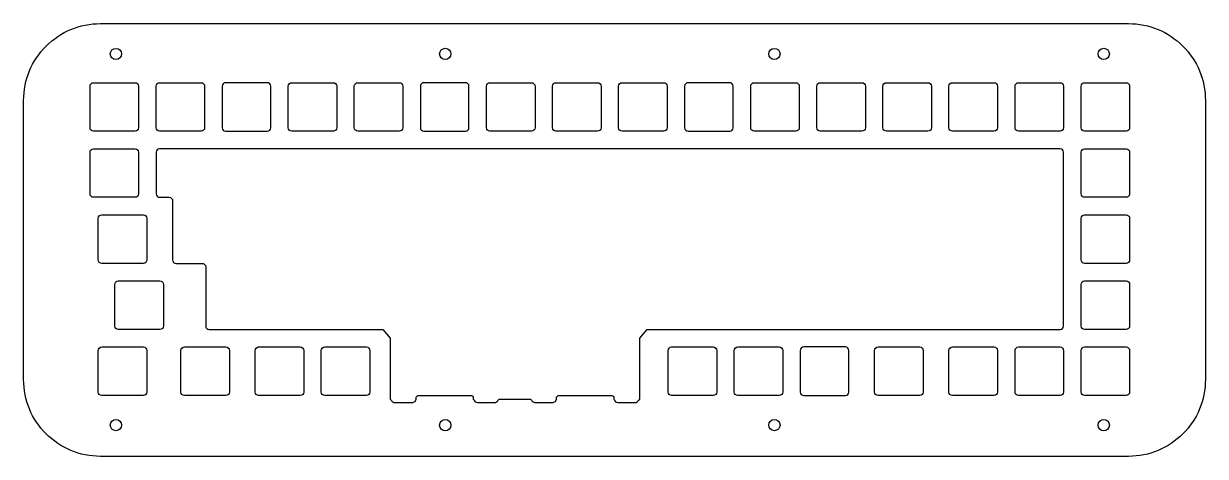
# Model space of a CAD drawing. Header units: millimetres. Extents: x -133 to 208, y -65 to 59.
import ezdxf

# ---------------------------------------------------------------- set-up
doc = ezdxf.new("R2010")
doc.units = ezdxf.units.MM
doc.layers.get('0').update_dxf_attribs({"linetype": 'CONTINUOUS'})

msp = doc.modelspace()

# ---------------------------------------------------------------- linework, layer by layer
for points in [[(-132.68, 37.36, -0.414214), (-110.56, 59.48), (185.94, 59.48, -0.414214), (208.06, 37.36), (208.06, -43.16, -0.414214), (185.94, -65.28), (-110.56, -65.28, -0.414214), (-132.68, -43.16)], [(188.74, 44.97), (188.74, 44.98), (188.74, 44.98, -0.000016)], [(-113.53, 41.45, -0.414214), (-112.53, 42.45), (-100.53, 42.45, -0.414214), (-99.53, 41.45), (-99.53, 29.45, -0.414214), (-100.53, 28.45), (-112.53, 28.45, -0.414214), (-113.53, 29.45)], [(-94.48, 41.45, -0.414214), (-93.48, 42.45), (-81.48, 42.45, -0.414214), (-80.48, 41.45), (-80.48, 29.45, -0.414214), (-81.48, 28.45), (-93.48, 28.45, -0.414214), (-94.48, 29.45)], [(-75.43, 41.45), (-75.43, 29.45, 0.414214), (-74.43, 28.45), (-62.43, 28.45, 0.414214), (-61.43, 29.45), (-61.43, 41.45, 0.414214), (-62.43, 42.45), (-74.43, 42.45, 0.414214)], [(-56.38, 41.45, -0.414214), (-55.38, 42.45), (-43.38, 42.45, -0.414214), (-42.38, 41.45), (-42.38, 29.45, -0.414214), (-43.38, 28.45), (-55.38, 28.45, -0.414214), (-56.38, 29.45)], [(-37.33, 41.45, -0.414214), (-36.33, 42.45), (-24.33, 42.45, -0.414214), (-23.33, 41.45), (-23.33, 29.45, -0.414214), (-24.33, 28.45), (-36.33, 28.45, -0.414214), (-37.33, 29.45)], [(-18.28, 41.45), (-18.28, 29.45, 0.414214), (-17.28, 28.45), (-5.28, 28.45, 0.414214), (-4.28, 29.45), (-4.28, 41.45, 0.414214), (-5.28, 42.45), (-17.28, 42.45, 0.414214)], [(0.77, 41.45, -0.414214), (1.77, 42.45), (13.77, 42.45, -0.414214), (14.77, 41.45), (14.77, 29.45, -0.414214), (13.77, 28.45), (1.77, 28.45, -0.414214), (0.77, 29.45)], [(19.82, 41.45, -0.414214), (20.82, 42.45), (32.82, 42.45, -0.414214), (33.82, 41.45), (33.82, 29.45, -0.414214), (32.82, 28.45), (20.82, 28.45, -0.414214), (19.82, 29.45)], [(38.87, 41.45, -0.414214), (39.87, 42.45), (51.87, 42.45, -0.414214), (52.87, 41.45), (52.87, 29.45, -0.414214), (51.87, 28.45), (39.87, 28.45, -0.414214), (38.87, 29.45)], [(57.92, 41.45), (57.92, 29.45, 0.414214), (58.92, 28.45), (70.92, 28.45, 0.414214), (71.92, 29.45), (71.92, 41.45, 0.414214), (70.92, 42.45), (58.92, 42.45, 0.414214)], [(76.97, 41.45, -0.414214), (77.97, 42.45), (89.97, 42.45, -0.414214), (90.97, 41.45), (90.97, 29.45, -0.414214), (89.97, 28.45), (77.97, 28.45, -0.414214), (76.97, 29.45)], [(96.02, 41.45, -0.414214), (97.02, 42.45), (109.02, 42.45, -0.414214), (110.02, 41.45), (110.02, 29.45, -0.414214), (109.02, 28.45), (97.02, 28.45, -0.414214), (96.02, 29.45)], [(115.07, 41.45, -0.414214), (116.07, 42.45), (128.07, 42.45, -0.414214), (129.07, 41.45), (129.07, 29.45, -0.414214), (128.07, 28.45), (116.07, 28.45, -0.414214), (115.07, 29.45)], [(134.12, 41.45, -0.414214), (135.12, 42.45), (147.12, 42.45, -0.414214), (148.12, 41.45), (148.12, 29.45, -0.414214), (147.12, 28.45), (135.12, 28.45, -0.414214), (134.12, 29.45)], [(153.17, 41.45, -0.414214), (154.17, 42.45), (166.17, 42.45, -0.414214), (167.17, 41.45), (167.17, 29.45, -0.414214), (166.17, 28.45), (154.17, 28.45, -0.414214), (153.17, 29.45)], [(172.22, 41.45, -0.414214), (173.22, 42.45), (185.22, 42.45, -0.414214), (186.22, 41.45), (186.22, 29.45, -0.414214), (185.22, 28.45), (173.22, 28.45, -0.414214), (172.22, 29.45)], [(-100.53, 23.4, -0.414214), (-99.53, 22.4), (-99.53, 10.4, -0.414214), (-100.53, 9.4), (-112.53, 9.4, -0.414214), (-113.53, 10.4), (-113.53, 22.4, -0.414214), (-112.53, 23.4)], [(-81.19, -9.65, -0.414214), (-80.19, -10.65), (-80.19, -27.7, 0.414214), (-79.19, -28.7), (-29.09, -28.7), (-27.03, -31.25), (-27.03, -48.75), (-26.64, -49.14, 0.300571), (-25.72, -49.75), (-20.72, -49.75, 0.121613), (-20.25, -49.63), (-19.83, -49.46), (-19.53, -48.75), (-19.53, -48.25), (-19.03, -47.75), (-3.53, -47.75), (-3.18, -47.9), (-3.03, -48.25), (-3.03, -48.75), (-2.82, -48.96, 0.353412), (-1.84, -49.75), (3.16, -49.75, 0.300571), (4.08, -49.14), (4.47, -48.75), (13.45, -48.75), (13.84, -49.13, 0.303113), (14.76, -49.75), (19.76, -49.75, 0.123503), (20.23, -49.63), (20.66, -49.45), (20.95, -48.75), (20.95, -48.25), (21.45, -47.75), (23.14, -47.75, 0.015811), (23.2, -47.75), (35.2, -47.75, 0.015811), (35.26, -47.75), (36.95, -47.75), (37.31, -47.89), (37.45, -48.25), (37.45, -48.75), (37.66, -48.95, 0.355228), (38.64, -49.75), (43.64, -49.75, 0.300064), (44.56, -49.14), (44.95, -48.75), (44.95, -31.25), (47.11, -28.7), (166.17, -28.7, 0.414214), (167.17, -27.7), (167.17, 22.4, 0.414214), (166.17, 23.4), (-93.48, 23.4, 0.414214), (-94.48, 22.4), (-94.48, 10.4, 0.414214), (-93.48, 9.4), (-90.72, 9.4, -0.414214), (-89.72, 8.4), (-89.72, -8.65, 0.414214), (-88.72, -9.65)], [(172.22, 22.4, -0.414214), (173.22, 23.4), (185.22, 23.4, -0.414214), (186.22, 22.4), (186.22, 10.4, -0.414214), (185.22, 9.4), (173.22, 9.4, -0.414214), (172.22, 10.4)], [(-111.15, 3.35, -0.414214), (-110.15, 4.35), (-98.15, 4.35, -0.414214), (-97.15, 3.35), (-97.15, -8.65, -0.414214), (-98.15, -9.65), (-110.15, -9.65, -0.414214), (-111.15, -8.65)], [(172.22, 3.35, -0.414214), (173.22, 4.35), (185.22, 4.35, -0.414214), (186.22, 3.35), (186.22, -8.65, -0.414214), (185.22, -9.65), (173.22, -9.65, -0.414214), (172.22, -8.65)], [(-106.39, -15.7, -0.414214), (-105.39, -14.7), (-93.39, -14.7, -0.414214), (-92.39, -15.7), (-92.39, -27.7, -0.414214), (-93.39, -28.7), (-105.39, -28.7, -0.414214), (-106.39, -27.7)], [(172.22, -15.7, -0.414214), (173.22, -14.7), (185.22, -14.7, -0.414214), (186.22, -15.7), (186.22, -27.7, -0.414214), (185.22, -28.7), (173.22, -28.7, -0.414214), (172.22, -27.7)], [(-111.15, -34.75, -0.414214), (-110.15, -33.75), (-98.15, -33.75, -0.414214), (-97.15, -34.75), (-97.15, -46.75, -0.414214), (-98.15, -47.75), (-110.15, -47.75, -0.414214), (-111.15, -46.75)], [(-74.34, -33.75, -0.414214), (-73.34, -34.75), (-73.34, -46.75, -0.414214), (-74.34, -47.75), (-86.34, -47.75, -0.414214), (-87.34, -46.75), (-87.34, -34.75, -0.414214), (-86.34, -33.75)], [(-52.91, -33.75, -0.414214), (-51.91, -34.75), (-51.91, -46.75, -0.414214), (-52.91, -47.75), (-64.91, -47.75, -0.414214), (-65.91, -46.75), (-65.91, -34.75, -0.414214), (-64.91, -33.75)], [(-33.86, -33.75, -0.414214), (-32.86, -34.75), (-32.86, -46.75, -0.414214), (-33.86, -47.75), (-45.86, -47.75, -0.414214), (-46.86, -46.75), (-46.86, -34.75, -0.414214), (-45.86, -33.75)], [(53.16, -34.75, -0.414214), (54.16, -33.75), (66.16, -33.75, -0.414214), (67.16, -34.75), (67.16, -46.75, -0.414214), (66.16, -47.75), (54.16, -47.75, -0.414214), (53.16, -46.75)], [(72.21, -34.75, -0.414214), (73.21, -33.75), (85.21, -33.75, -0.414214), (86.21, -34.75), (86.21, -46.75, -0.414214), (85.21, -47.75), (73.21, -47.75, -0.414214), (72.21, -46.75)], [(91.26, -34.75), (91.26, -46.75, 0.414214), (92.26, -47.75), (104.26, -47.75, 0.414214), (105.26, -46.75), (105.26, -34.75, 0.414214), (104.26, -33.75), (92.26, -33.75, 0.414214)], [(112.69, -34.75, -0.414214), (113.69, -33.75), (125.69, -33.75, -0.414214), (126.69, -34.75), (126.69, -46.75, -0.414214), (125.69, -47.75), (113.69, -47.75, -0.414214), (112.69, -46.75)], [(134.12, -34.75, -0.414214), (135.12, -33.75), (147.12, -33.75, -0.414214), (148.12, -34.75), (148.12, -46.75, -0.414214), (147.12, -47.75), (135.12, -47.75, -0.414214), (134.12, -46.75)], [(153.17, -34.75, -0.414214), (154.17, -33.75), (166.17, -33.75, -0.414214), (167.17, -34.75), (167.17, -46.75, -0.414214), (166.17, -47.75), (154.17, -47.75, -0.414214), (153.17, -46.75)], [(172.22, -34.75, -0.414214), (173.22, -33.75), (185.22, -33.75, -0.414214), (186.22, -34.75), (186.22, -46.75, -0.414214), (185.22, -47.75), (173.22, -47.75, -0.414214), (172.22, -46.75)]]:
    msp.add_lwpolyline(points, format="xyb", close=True)
for centre, radius in [((-106.06, 50.73), 1.62), ((-11.12, 50.73), 1.63), ((83.81, 50.73), 1.62), ((178.74, 50.73), 1.63), ((-106.06, -56.28), 1.62), ((-11.12, -56.28), 1.63), ((83.81, -56.28), 1.62), ((178.74, -56.28), 1.63)]:
    msp.add_circle(centre, radius)

doc.saveas('drawing.dxf')
